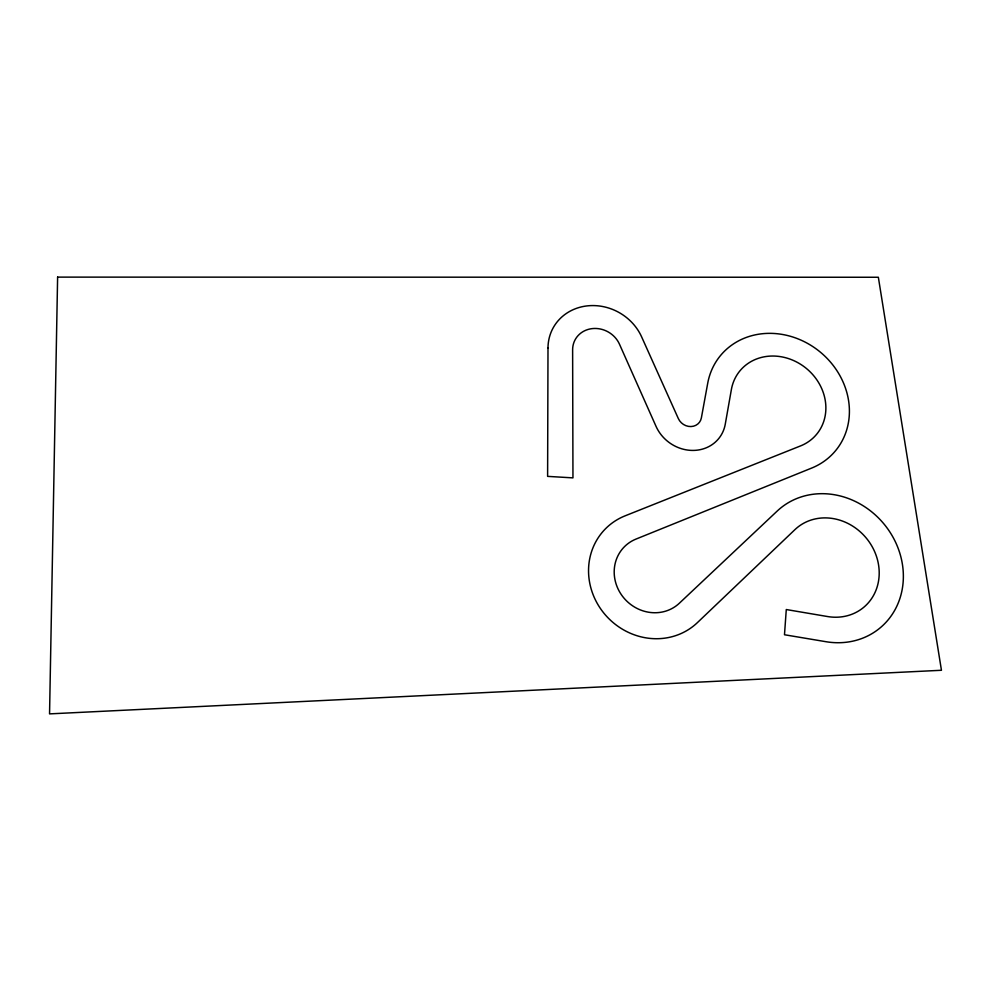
<?xml version="1.0" encoding="UTF-8"?>
<svg xmlns="http://www.w3.org/2000/svg" width="991" height="991" viewBox="0 0 991 991"><rect width="100%" height="100%" fill="white"/><g stroke="black" fill="none" stroke-linecap="round" stroke-linejoin="round"><path stroke-width="1.49" d="M547.998 348.027L547.614 476.374L572.959 477.873L572.625 349.798A24.986 22.657 29.3 0 1 592.048 328.628A24.986 22.657 29.3 0 1 619.474 344.199L656.03 426.341A37.72 34.115 36.7 0 0 693.948 450.41A37.72 34.115 36.7 0 0 725.263 424.185L731.383 389.525A49.761 44.161 39.5 0 1 806.166 368.28A49.761 44.161 39.5 0 1 800.517 445.925L625.098 515.84A65.679 61.281 45.7 0 0 600.261 608.276A65.679 61.281 45.7 0 0 697.404 622.621L794.955 529.615A51.916 46.466 49.4 0 1 875.784 554.44A51.916 46.466 49.4 0 1 827.535 616.538L786.284 609.539L784.488 634.748L825.974 641.71A77.88 69.704 49.4 0 0 898.28 548.655A77.88 69.704 49.4 0 0 777.241 511.022L679.343 603.234A39.405 36.766 45.7 0 1 621.208 594.464A39.405 36.766 45.7 0 1 635.962 539.092L811.641 468.086A74.659 66.248 39.5 0 0 819.879 351.755A74.659 66.248 39.5 0 0 707.723 383.22L701.38 417.868A12.573 11.372 36.7 0 1 690.95 426.551A12.573 11.372 36.7 0 1 678.34 418.574L641.635 336.89A49.984 45.313 29.3 0 0 586.87 305.922A49.984 45.313 29.3 0 0 547.998 348.027M57.614 277.121L49.55 713.879L941.45 670.275L878.348 277.257L57.614 277.121"/></g></svg>
